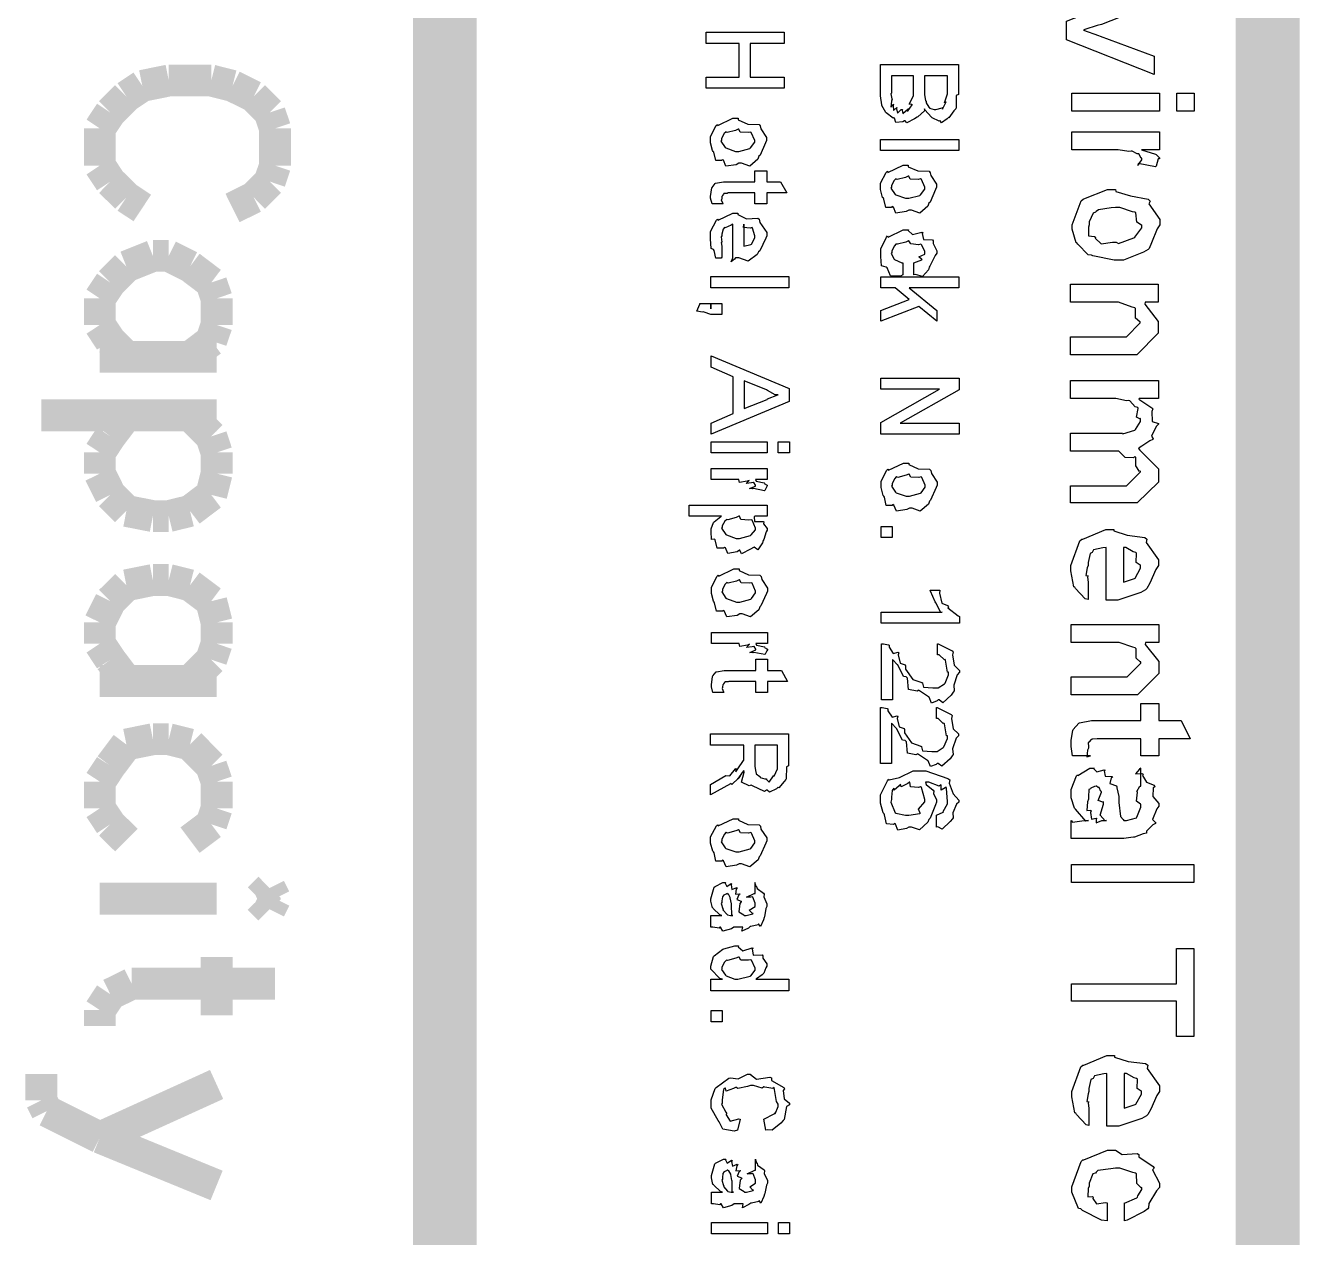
# Model space of a CAD drawing. Extents: x 0.1 to 11.6, y 0.3 to 16.2.
# Drawn here: x 1.4883 to 1.8883, y 1.5903 to 1.9706 of the extents above; entities that cross this region are included whole.
import ezdxf

# ---------------------------------------------------------------- set-up
doc = ezdxf.new("R2010")
doc.units = 0
doc.layers.get('0').update_dxf_attribs({"linetype": 'CONTINUOUS'})

msp = doc.modelspace()

# ---------------------------------------------------------------- linework, layer by layer
at = {"color": 0}
for points, const_width in [([(1.62001, 0.531685), (1.62001, 4.18001)], 0.02), ([(1.87831, 0.513346), (1.87831, 4.18001)], 0.02), ([(1.52501, 1.95167), (1.52001, 1.94835)], 0.01), ([(1.53331, 1.95335), (1.52501, 1.95167)], 0.01), ([(1.54665, 1.95335), (1.53331, 1.95335)], 0.01), ([(1.55333, 1.95167), (1.54665, 1.95335)], 0.01), ([(1.56, 1.94835), (1.55333, 1.95167)], 0.01), ([(1.52001, 1.94835), (1.51497, 1.94331)], 0.01), ([(1.565, 1.94331), (1.56, 1.94835)], 0.01), ([(1.51497, 1.94331), (1.51167, 1.93832)], 0.01), ([(1.56668, 1.93832), (1.565, 1.94331)], 0.01), ([(1.51167, 1.93832), (1.51167, 1.92665)], 0.01), ([(1.56668, 1.92665), (1.56668, 1.93832)], 0.01), ([(1.51167, 1.92665), (1.51497, 1.92165)], 0.01), ([(1.565, 1.92165), (1.56668, 1.92665)], 0.01), ([(1.51497, 1.92165), (1.52001, 1.91667)], 0.01), ([(1.56, 1.91667), (1.565, 1.92165)], 0.01), ([(1.52001, 1.91667), (1.52501, 1.91336)], 0.01), ([(1.55333, 1.91336), (1.56, 1.91667)], 0.01), ([(1.52001, 1.89501), (1.51497, 1.88997)], 0.01), ([(1.52832, 1.89833), (1.52001, 1.89501)], 0.01), ([(1.53331, 1.89833), (1.52832, 1.89833)], 0.01), ([(1.53999, 1.89501), (1.53331, 1.89833)], 0.01), ([(1.54665, 1.88997), (1.53999, 1.89501)], 0.01), ([(1.51497, 1.88997), (1.51167, 1.88499)], 0.01), ([(1.54833, 1.88499), (1.54665, 1.88997)], 0.01), ([(1.51167, 1.88499), (1.51167, 1.87668)], 0.01), ([(1.54833, 1.87668), (1.54833, 1.88499)], 0.01), ([(1.51167, 1.87668), (1.51497, 1.87169)], 0.01), ([(1.54665, 1.87169), (1.54833, 1.87668)], 0.01), ([(1.51497, 1.87169), (1.52001, 1.86664)], 0.01), ([(1.53999, 1.86664), (1.54665, 1.87169)], 0.01), ([(1.54833, 1.86664), (1.51167, 1.86664)], 0.01), ([(1.54833, 1.84831), (1.49333, 1.84831)], 0.01), ([(1.51497, 1.84169), (1.52001, 1.84831)], 0.01), ([(1.53999, 1.84831), (1.54665, 1.84169)], 0.01), ([(1.51167, 1.83664), (1.51497, 1.84169)], 0.01), ([(1.54665, 1.84169), (1.54833, 1.83664)], 0.01), ([(1.51167, 1.83003), (1.51167, 1.83664)], 0.01), ([(1.54833, 1.83664), (1.54833, 1.83003)], 0.01), ([(1.51497, 1.82335), (1.51167, 1.83003)], 0.01), ([(1.54833, 1.83003), (1.54665, 1.82335)], 0.01), ([(1.52001, 1.81831), (1.51497, 1.82335)], 0.01), ([(1.54665, 1.82335), (1.53999, 1.81831)], 0.01), ([(1.52832, 1.81668), (1.52001, 1.81831)], 0.01), ([(1.53331, 1.81668), (1.52832, 1.81668)], 0.01), ([(1.53999, 1.81831), (1.53331, 1.81668)], 0.01), ([(1.52001, 1.79497), (1.51497, 1.78999)], 0.01), ([(1.52832, 1.79665), (1.52001, 1.79497)], 0.01), ([(1.53331, 1.79665), (1.52832, 1.79665)], 0.01), ([(1.53999, 1.79497), (1.53331, 1.79665)], 0.01), ([(1.54665, 1.78999), (1.53999, 1.79497)], 0.01), ([(1.51497, 1.78999), (1.51167, 1.78331)], 0.01), ([(1.54833, 1.78331), (1.54665, 1.78999)], 0.01), ([(1.51167, 1.78331), (1.51167, 1.77664)], 0.01), ([(1.54833, 1.77664), (1.54833, 1.78331)], 0.01), ([(1.51167, 1.77664), (1.51497, 1.77165)], 0.01), ([(1.54665, 1.77165), (1.54833, 1.77664)], 0.01), ([(1.51497, 1.77165), (1.52001, 1.76497)], 0.01), ([(1.53999, 1.76497), (1.54665, 1.77165)], 0.01), ([(1.54833, 1.76497), (1.51167, 1.76497)], 0.01), ([(1.52001, 1.74501), (1.51497, 1.73833)], 0.01), ([(1.52832, 1.74669), (1.52001, 1.74501)], 0.01), ([(1.53331, 1.74669), (1.52832, 1.74669)], 0.01), ([(1.53999, 1.74501), (1.53331, 1.74669)], 0.01), ([(1.54665, 1.73833), (1.53999, 1.74501)], 0.01), ([(1.51497, 1.73833), (1.51167, 1.73335)], 0.01), ([(1.54833, 1.73335), (1.54665, 1.73833)], 0.01), ([(1.51167, 1.73335), (1.51167, 1.72499)], 0.01), ([(1.54833, 1.72499), (1.54833, 1.73335)], 0.01), ([(1.51167, 1.72499), (1.51497, 1.72)], 0.01), ([(1.54665, 1.72), (1.54833, 1.72499)], 0.01), ([(1.51497, 1.72), (1.52001, 1.715)], 0.01), ([(1.53999, 1.715), (1.54665, 1.72)], 0.01), ([(1.565, 1.69997), (1.56168, 1.69667)], 0.01), ([(1.56668, 1.69667), (1.565, 1.69997)], 0.01), ([(1.54833, 1.69667), (1.51167, 1.69667)], 0.01), ([(1.56168, 1.69667), (1.565, 1.69331)], 0.01), ([(1.565, 1.69331), (1.56668, 1.69667)], 0.01), ([(1.54833, 1.67833), (1.54833, 1.66)], 0.01), ([(1.52165, 1.66997), (1.51497, 1.66667)], 0.01), ([(1.56668, 1.66997), (1.52165, 1.66997)], 0.01), ([(1.51497, 1.66667), (1.51167, 1.66168)], 0.01), ([(1.51167, 1.66168), (1.51167, 1.65668)], 0.01), ([(1.49333, 1.63336), (1.49333, 1.64165)], 0.01), ([(1.54833, 1.63835), (1.51167, 1.62169)], 0.01), ([(1.49501, 1.62999), (1.49333, 1.63336)], 0.01), ([(1.51167, 1.62169), (1.49501, 1.62999)], 0.01), ([(1.54833, 1.60667), (1.51167, 1.62169)], 0.01)]:
    msp.add_lwpolyline(points, dxfattribs=dict(at, const_width=const_width))
for points in [[(1.81511, 1.972), (1.84267, 1.98286), (1.84267, 1.97743), (1.82617, 1.97092), (1.82476, 1.97065), (1.82096, 1.96935), (1.82053, 1.96918), (1.82053, 1.96918), (1.82519, 1.96744), (1.82574, 1.96724), (1.84267, 1.96094), (1.84267, 1.95529), (1.81511, 1.96615), (1.81511, 1.972)], [(1.70199, 1.96847), (1.72651, 1.96847), (1.72651, 1.965), (1.71588, 1.965), (1.71588, 1.95437), (1.72651, 1.95437), (1.72651, 1.9509), (1.70199, 1.9509), (1.70199, 1.95437), (1.7124, 1.95437), (1.7124, 1.965), (1.70199, 1.965), (1.70199, 1.96847)], [(1.75672, 1.95833), (1.78125, 1.95833), (1.78125, 1.949), (1.78054, 1.94862), (1.78049, 1.94476), (1.78039, 1.94444), (1.77983, 1.94379), (1.77826, 1.94168), (1.77821, 1.94185), (1.77821, 1.94185), (1.77767, 1.94135), (1.77587, 1.9401), (1.7755, 1.94075), (1.77539, 1.94075), (1.77518, 1.9406), (1.773, 1.94168), (1.77279, 1.94185), (1.77279, 1.94185), (1.77072, 1.94417), (1.77061, 1.94444), (1.77056, 1.94379), (1.7685, 1.942), (1.76824, 1.94185), (1.76747, 1.94135), (1.76503, 1.94011), (1.76449, 1.94075), (1.76432, 1.94075), (1.76372, 1.94043), (1.76161, 1.94015), (1.76113, 1.94151), (1.76085, 1.94162), (1.76069, 1.94151), (1.75857, 1.94319), (1.75846, 1.94336), (1.75846, 1.94336), (1.75722, 1.94553), (1.75717, 1.94575), (1.75717, 1.94575), (1.75672, 1.94851), (1.75672, 1.94943), (1.75672, 1.95833)], [(1.76019, 1.95486), (1.76019, 1.94943), (1.75999, 1.94922), (1.76036, 1.94758), (1.76042, 1.94749), (1.76025, 1.94689), (1.76004, 1.94504), (1.76085, 1.94596), (1.76085, 1.94596), (1.76074, 1.94547), (1.76079, 1.9439), (1.76188, 1.94493), (1.76193, 1.94488), (1.76183, 1.9445), (1.7621, 1.94308), (1.76324, 1.94422), (1.76367, 1.94422), (1.76357, 1.94401), (1.76378, 1.94303), (1.76546, 1.94444), (1.76563, 1.94444), (1.76546, 1.94428), (1.76519, 1.94368), (1.76665, 1.94575), (1.76671, 1.94596), (1.7666, 1.94585), (1.76579, 1.9459), (1.76714, 1.94857), (1.76714, 1.94943), (1.76714, 1.95486), (1.76019, 1.95486)], [(1.77061, 1.95486), (1.77061, 1.94965), (1.77061, 1.94894), (1.77094, 1.947), (1.77106, 1.94683), (1.77106, 1.94635), (1.77197, 1.94499), (1.77214, 1.94488), (1.77214, 1.94471), (1.7736, 1.94422), (1.77408, 1.94422), (1.77408, 1.94422), (1.7761, 1.94476), (1.77626, 1.94488), (1.77621, 1.94476), (1.77621, 1.94433), (1.77729, 1.94646), (1.77735, 1.94661), (1.77729, 1.94656), (1.77681, 1.9464), (1.77778, 1.94917), (1.77778, 1.95008), (1.77778, 1.95486), (1.77061, 1.95486)], [(1.81685, 1.94937), (1.8444, 1.94937), (1.8444, 1.94374), (1.81685, 1.94374), (1.81685, 1.94937)], [(1.84983, 1.94937), (1.85525, 1.94937), (1.85525, 1.94374), (1.84983, 1.94374), (1.84983, 1.94937)], [(1.71208, 1.94151), (1.71208, 1.94103), (1.71506, 1.93967), (1.71864, 1.93956), (1.71903, 1.93913), (1.71918, 1.93821), (1.72097, 1.93549), (1.72097, 1.93457), (1.72065, 1.93381), (1.71897, 1.9299), (1.71858, 1.92958), (1.71826, 1.92865), (1.71571, 1.92643), (1.71311, 1.9274), (1.71229, 1.9274), (1.71149, 1.92692), (1.70822, 1.92643), (1.70742, 1.92833), (1.70708, 1.92849), (1.70687, 1.92822), (1.70503, 1.92822), (1.70443, 1.93083), (1.70426, 1.9311), (1.70404, 1.93138), (1.7034, 1.93381), (1.7034, 1.93457), (1.7034, 1.93582), (1.70518, 1.93924), (1.70557, 1.93956), (1.70574, 1.93924), (1.71044, 1.94151), (1.71208, 1.94151)], [(1.71208, 1.93804), (1.71126, 1.93767), (1.70865, 1.93701), (1.70822, 1.93722), (1.70817, 1.93717), (1.70768, 1.93668), (1.70687, 1.93511), (1.70687, 1.93457), (1.70665, 1.93429), (1.70796, 1.93235), (1.70817, 1.93218), (1.70817, 1.93218), (1.71126, 1.9311), (1.71229, 1.9311), (1.71229, 1.9311), (1.71576, 1.93201), (1.71599, 1.93218), (1.71599, 1.93218), (1.71729, 1.93397), (1.71729, 1.93457), (1.71729, 1.93457), (1.71619, 1.93701), (1.71599, 1.93717), (1.71522, 1.93701), (1.71272, 1.93713), (1.71224, 1.93804), (1.71208, 1.93804)], [(1.81685, 1.93728), (1.8444, 1.93728), (1.8444, 1.93164), (1.83876, 1.93164), (1.83871, 1.93158), (1.8431, 1.93024), (1.84332, 1.93012), (1.84332, 1.93012), (1.8444, 1.92914), (1.8444, 1.92882), (1.84397, 1.92876), (1.84332, 1.92643), (1.8431, 1.92622), (1.83768, 1.92731), (1.83763, 1.92719), (1.83757, 1.92665), (1.83876, 1.92844), (1.83876, 1.92904), (1.83849, 1.9291), (1.838, 1.93024), (1.83789, 1.93035), (1.83729, 1.93033), (1.83572, 1.93121), (1.8355, 1.93121), (1.83475, 1.9311), (1.83137, 1.93164), (1.83029, 1.93164), (1.81685, 1.93164), (1.81685, 1.93728)], [(1.75678, 1.93485), (1.78131, 1.93485), (1.78131, 1.93138), (1.75678, 1.93138), (1.75678, 1.93485)], [(1.70736, 1.91461), (1.70389, 1.91461), (1.70389, 1.91461), (1.70344, 1.91639), (1.70344, 1.91699), (1.70344, 1.91699), (1.70378, 1.91965), (1.70389, 1.91981), (1.70389, 1.91981), (1.70486, 1.92106), (1.70497, 1.92111), (1.70497, 1.92111), (1.70742, 1.92156), (1.70822, 1.92156), (1.71733, 1.92156), (1.71733, 1.92501), (1.72103, 1.92501), (1.72103, 1.92156), (1.72537, 1.92156), (1.72732, 1.91808), (1.72103, 1.91807), (1.72103, 1.91461), (1.71733, 1.91461), (1.71733, 1.91807), (1.70888, 1.91808), (1.70865, 1.91792), (1.70762, 1.91792), (1.70757, 1.91786), (1.70747, 1.91769), (1.70714, 1.91732), (1.70714, 1.91721), (1.70697, 1.91699), (1.70692, 1.91635), (1.70692, 1.91612), (1.70676, 1.9159), (1.70725, 1.91476), (1.70736, 1.91461)], [(1.76546, 1.92682), (1.76546, 1.92632), (1.76844, 1.92497), (1.77203, 1.92486), (1.7724, 1.92443), (1.77257, 1.9235), (1.77436, 1.92079), (1.77436, 1.91988), (1.77403, 1.91911), (1.77235, 1.91521), (1.77197, 1.91488), (1.77165, 1.91396), (1.7691, 1.91174), (1.76649, 1.91271), (1.76568, 1.91271), (1.76486, 1.91222), (1.76161, 1.91174), (1.76079, 1.91363), (1.76047, 1.91379), (1.76025, 1.91353), (1.7584, 1.91353), (1.75782, 1.91612), (1.75765, 1.9164), (1.75743, 1.91667), (1.75678, 1.91911), (1.75678, 1.91986), (1.75678, 1.92111), (1.75857, 1.92454), (1.75896, 1.92486), (1.75911, 1.92454), (1.76383, 1.92682), (1.76546, 1.92682)], [(1.76546, 1.92333), (1.76465, 1.92296), (1.76204, 1.92231), (1.76161, 1.92253), (1.76156, 1.92247), (1.76107, 1.92199), (1.76025, 1.92042), (1.76025, 1.91988), (1.76004, 1.9196), (1.76133, 1.91764), (1.76156, 1.91749), (1.76156, 1.91749), (1.76465, 1.9164), (1.76568, 1.9164), (1.76568, 1.9164), (1.76915, 1.91732), (1.76937, 1.91749), (1.76937, 1.91749), (1.77067, 1.91928), (1.77067, 1.91988), (1.77067, 1.91988), (1.76958, 1.92231), (1.76937, 1.92247), (1.76861, 1.92231), (1.76611, 1.92242), (1.76563, 1.92333), (1.76546, 1.92333)], [(1.83057, 1.91917), (1.83062, 1.91857), (1.83524, 1.91721), (1.84082, 1.91612), (1.84142, 1.91547), (1.84104, 1.91461), (1.84446, 1.90972), (1.84446, 1.9081), (1.84358, 1.90685), (1.84179, 1.9024), (1.84115, 1.90067), (1.84076, 1.90028), (1.83936, 1.89947), (1.83306, 1.89703), (1.831, 1.89703), (1.83014, 1.89703), (1.82346, 1.89833), (1.82297, 1.89854), (1.822, 1.89865), (1.81868, 1.90201), (1.81842, 1.90246), (1.81814, 1.90246), (1.81689, 1.90668), (1.81689, 1.9081), (1.81689, 1.9081), (1.81976, 1.91564), (1.82036, 1.91612), (1.82064, 1.91618), (1.82807, 1.91917), (1.83057, 1.91917)], [(1.83057, 1.91351), (1.82921, 1.91336), (1.82519, 1.91282), (1.82449, 1.91222), (1.82428, 1.912), (1.82351, 1.91174), (1.82232, 1.90901), (1.82232, 1.9081), (1.82206, 1.90733), (1.8221, 1.90457), (1.82394, 1.90446), (1.82428, 1.90419), (1.82417, 1.90386), (1.82601, 1.90213), (1.82958, 1.90267), (1.83078, 1.90267), (1.83143, 1.90218), (1.83632, 1.90397), (1.83664, 1.90419), (1.83664, 1.90419), (1.83882, 1.90713), (1.83882, 1.9081), (1.83865, 1.90799), (1.83724, 1.9089), (1.83697, 1.91179), (1.83664, 1.912), (1.83583, 1.91217), (1.83188, 1.91351), (1.83057, 1.91351)], [(1.70692, 1.90138), (1.70692, 1.89789), (1.70671, 1.89762), (1.70503, 1.89757), (1.70449, 1.90001), (1.70432, 1.90028), (1.70432, 1.90028), (1.70356, 1.90067), (1.70344, 1.90365), (1.70344, 1.90462), (1.70344, 1.90593), (1.70524, 1.9095), (1.70563, 1.90983), (1.70578, 1.90956), (1.71035, 1.91178), (1.71192, 1.91178), (1.71192, 1.91135), (1.71468, 1.91), (1.71821, 1.91015), (1.71864, 1.90983), (1.71892, 1.90881), (1.72103, 1.90571), (1.72103, 1.90462), (1.72071, 1.90386), (1.71886, 1.89996), (1.71843, 1.89962), (1.71804, 1.89876), (1.71517, 1.89671), (1.71224, 1.89768), (1.71126, 1.89768), (1.71094, 1.89735), (1.7099, 1.89643), (1.71039, 1.89768), (1.71039, 1.89768), (1.71039, 1.90831), (1.70985, 1.90793), (1.70796, 1.90713), (1.70779, 1.90722), (1.70779, 1.90722), (1.70736, 1.90674), (1.70692, 1.90517), (1.70692, 1.90462), (1.70671, 1.90429), (1.70692, 1.90267), (1.70692, 1.90267), (1.70676, 1.90256), (1.70692, 1.90138), (1.70692, 1.90138)], [(1.71386, 1.90831), (1.71386, 1.90136), (1.71386, 1.90136), (1.7161, 1.90192), (1.71625, 1.90201), (1.71625, 1.90201), (1.71733, 1.90397), (1.71733, 1.90462), (1.71733, 1.90462), (1.71658, 1.90707), (1.71647, 1.90722), (1.71582, 1.90707), (1.71371, 1.90722), (1.71386, 1.90831), (1.71386, 1.90831)], [(1.76378, 1.89611), (1.76378, 1.89242), (1.76307, 1.89199), (1.75993, 1.89208), (1.7589, 1.89453), (1.75857, 1.89481), (1.75851, 1.89475), (1.75706, 1.89518), (1.75683, 1.89817), (1.75683, 1.89914), (1.75683, 1.9005), (1.75863, 1.90425), (1.759, 1.90457), (1.75917, 1.90425), (1.76389, 1.90653), (1.76551, 1.90653), (1.7654, 1.90631), (1.76682, 1.90506), (1.76975, 1.90582), (1.77007, 1.90565), (1.76981, 1.90539), (1.77029, 1.90343), (1.77311, 1.90338), (1.77333, 1.90306), (1.77328, 1.90218), (1.77442, 1.8999), (1.77442, 1.89914), (1.77393, 1.89844), (1.77225, 1.89507), (1.77203, 1.89481), (1.77181, 1.89399), (1.76997, 1.89182), (1.76779, 1.89253), (1.76725, 1.89242), (1.76725, 1.89611), (1.76725, 1.89611), (1.76969, 1.89708), (1.76986, 1.89719), (1.76958, 1.89725), (1.76882, 1.898), (1.77072, 1.89887), (1.77072, 1.89914), (1.77072, 1.89985), (1.76964, 1.90181), (1.76942, 1.90196), (1.76867, 1.90181), (1.76628, 1.90207), (1.76568, 1.90306), (1.76551, 1.90306), (1.76471, 1.90267), (1.7621, 1.90196), (1.76167, 1.90201), (1.76161, 1.90196), (1.76113, 1.90147), (1.76031, 1.8999), (1.76031, 1.89936), (1.7601, 1.89908), (1.76101, 1.89735), (1.76118, 1.89719), (1.76118, 1.89719), (1.76346, 1.89615), (1.76378, 1.89611)], [(1.7035, 1.89182), (1.72803, 1.89182), (1.72803, 1.88835), (1.7035, 1.88835), (1.7035, 1.89182)], [(1.75683, 1.89176), (1.78136, 1.89176), (1.78136, 1.88829), (1.76574, 1.88829), (1.77442, 1.88114), (1.77442, 1.87788), (1.76878, 1.88243), (1.75683, 1.87788), (1.75683, 1.88114), (1.76574, 1.8846), (1.76139, 1.88829), (1.75683, 1.88829), (1.75683, 1.89176)], [(1.8164, 1.88943), (1.84397, 1.88943), (1.84397, 1.88379), (1.83985, 1.88379), (1.83974, 1.88314), (1.84397, 1.87776), (1.84397, 1.87597), (1.84397, 1.87403), (1.83724, 1.86729), (1.8329, 1.86729), (1.8164, 1.86729), (1.8164, 1.87294), (1.8316, 1.87294), (1.83399, 1.87294), (1.83832, 1.87728), (1.83832, 1.87771), (1.83817, 1.87765), (1.83686, 1.87879), (1.83686, 1.88178), (1.83658, 1.88206), (1.83578, 1.88226), (1.83149, 1.88379), (1.83008, 1.88379), (1.8164, 1.88379), (1.8164, 1.88943)], [(1.7035, 1.8834), (1.70697, 1.88342), (1.70697, 1.87993), (1.7035, 1.87993), (1.7035, 1.87993), (1.70144, 1.88069), (1.70133, 1.88081), (1.7009, 1.88064), (1.69911, 1.88097), (1.70008, 1.88314), (1.70003, 1.8834), (1.7035, 1.8834), (1.7035, 1.88308), (1.7035, 1.88238), (1.7035, 1.88211), (1.7035, 1.882), (1.7035, 1.88167), (1.7035, 1.88167), (1.7035, 1.8834)], [(1.70356, 1.86692), (1.72808, 1.85671), (1.72808, 1.8526), (1.70356, 1.84239), (1.70356, 1.84586), (1.7105, 1.8489), (1.7105, 1.8604), (1.70356, 1.86344), (1.70356, 1.86692)], [(1.75689, 1.85997), (1.78142, 1.85997), (1.78142, 1.85628), (1.76297, 1.84586), (1.78142, 1.84586), (1.78142, 1.84239), (1.75689, 1.84239), (1.75689, 1.84608), (1.77533, 1.8565), (1.75689, 1.8565), (1.75689, 1.85997)], [(1.71397, 1.8591), (1.71397, 1.85042), (1.72114, 1.85324), (1.72131, 1.85346), (1.7245, 1.85476), (1.72461, 1.85476), (1.72374, 1.85471), (1.72125, 1.85613), (1.72092, 1.85628), (1.71397, 1.8591)], [(1.81646, 1.85921), (1.84403, 1.85921), (1.84403, 1.85357), (1.83794, 1.85357), (1.83783, 1.85335), (1.84196, 1.85064), (1.84229, 1.85032), (1.8419, 1.8495), (1.84207, 1.8464), (1.84403, 1.84575), (1.84403, 1.84554), (1.84326, 1.84478), (1.84185, 1.84179), (1.84233, 1.84088), (1.84229, 1.84076), (1.84136, 1.84033), (1.83876, 1.83865), (1.838, 1.83806), (1.83772, 1.83794), (1.83817, 1.83735), (1.84403, 1.83149), (1.84403, 1.82949), (1.84403, 1.82731), (1.83729, 1.82081), (1.8349, 1.82081), (1.81646, 1.82081), (1.81646, 1.82622), (1.83231, 1.82622), (1.83404, 1.82622), (1.83838, 1.83057), (1.83838, 1.83078), (1.83811, 1.83072), (1.83692, 1.83242), (1.83692, 1.83507), (1.83664, 1.83535), (1.83615, 1.83496), (1.83356, 1.83512), (1.8316, 1.83708), (1.831, 1.83708), (1.81646, 1.83708), (1.81646, 1.84272), (1.83274, 1.84272), (1.83285, 1.8425), (1.83664, 1.84364), (1.83686, 1.84381), (1.83686, 1.84381), (1.83838, 1.8464), (1.83838, 1.84728), (1.83822, 1.84722), (1.83712, 1.84776), (1.83763, 1.85047), (1.83751, 1.85075), (1.83675, 1.85101), (1.83501, 1.85281), (1.83469, 1.85292), (1.83404, 1.85286), (1.83062, 1.85357), (1.82949, 1.85357), (1.81646, 1.85357), (1.81646, 1.85921)], [(1.70361, 1.84), (1.72119, 1.84), (1.72119, 1.83653), (1.70361, 1.83653), (1.70361, 1.84)], [(1.72467, 1.84), (1.72814, 1.84), (1.72814, 1.83653), (1.72467, 1.83653), (1.72467, 1.84)], [(1.76563, 1.83333), (1.76563, 1.83285), (1.76861, 1.83149), (1.77219, 1.83137), (1.77257, 1.83094), (1.77274, 1.83003), (1.77453, 1.82731), (1.77453, 1.82639), (1.77419, 1.82563), (1.77251, 1.82172), (1.77214, 1.8214), (1.77181, 1.82047), (1.76926, 1.81825), (1.76665, 1.81922), (1.76585, 1.81922), (1.76503, 1.81874), (1.76178, 1.81825), (1.76096, 1.82015), (1.76064, 1.82032), (1.76042, 1.82004), (1.75857, 1.82004), (1.75797, 1.82264), (1.75781, 1.82292), (1.7576, 1.82319), (1.75694, 1.82563), (1.75694, 1.82639), (1.75694, 1.82764), (1.75874, 1.83106), (1.75911, 1.83137), (1.75928, 1.83106), (1.764, 1.83333), (1.76563, 1.83333)], [(1.70361, 1.8316), (1.72119, 1.8316), (1.72119, 1.82813), (1.7175, 1.82813), (1.71772, 1.82764), (1.72021, 1.82715), (1.72032, 1.82704), (1.72026, 1.82688), (1.72119, 1.82639), (1.72119, 1.82617), (1.72097, 1.82579), (1.72043, 1.82476), (1.72032, 1.82465), (1.71685, 1.82531), (1.71658, 1.82525), (1.71565, 1.82531), (1.7175, 1.82611), (1.7175, 1.82639), (1.7175, 1.82639), (1.71696, 1.82721), (1.71685, 1.82726), (1.71631, 1.8271), (1.71463, 1.82693), (1.71556, 1.8279), (1.71556, 1.8279), (1.71485, 1.82764), (1.71246, 1.82726), (1.71229, 1.82813), (1.71229, 1.82813), (1.70361, 1.82813), (1.70361, 1.8316)], [(1.76563, 1.82986), (1.76481, 1.82949), (1.76221, 1.82883), (1.76178, 1.82904), (1.76172, 1.829), (1.76124, 1.8285), (1.76042, 1.82693), (1.76042, 1.82639), (1.76019, 1.82611), (1.7615, 1.82417), (1.76172, 1.824), (1.76172, 1.824), (1.76481, 1.82292), (1.76585, 1.82292), (1.76585, 1.82292), (1.76932, 1.82385), (1.76953, 1.824), (1.76953, 1.824), (1.77083, 1.82579), (1.77083, 1.82639), (1.77083, 1.82639), (1.76975, 1.82883), (1.76953, 1.829), (1.76878, 1.82883), (1.76628, 1.82894), (1.76579, 1.82986), (1.76563, 1.82986)], [(1.69667, 1.8201), (1.72119, 1.8201), (1.72119, 1.81662), (1.71729, 1.81662), (1.71707, 1.81646), (1.71724, 1.81494), (1.71994, 1.81504), (1.72011, 1.81489), (1.72006, 1.81429), (1.72119, 1.81282), (1.72119, 1.81228), (1.72086, 1.81179), (1.72011, 1.80931), (1.71989, 1.80903), (1.71967, 1.80826), (1.71826, 1.8061), (1.71707, 1.80696), (1.71685, 1.80686), (1.71599, 1.80626), (1.71311, 1.80485), (1.71262, 1.80599), (1.71251, 1.80599), (1.71175, 1.8055), (1.70888, 1.80496), (1.70806, 1.80675), (1.70774, 1.80686), (1.70747, 1.80658), (1.70546, 1.80658), (1.70486, 1.80919), (1.70469, 1.80946), (1.70464, 1.8094), (1.70372, 1.80935), (1.70361, 1.8119), (1.70361, 1.81272), (1.70361, 1.81272), (1.70432, 1.81472), (1.70449, 1.81489), (1.70449, 1.81489), (1.7066, 1.81651), (1.70687, 1.81662), (1.69667, 1.81662), (1.69667, 1.8201)], [(1.71229, 1.81662), (1.71149, 1.81624), (1.70888, 1.81554), (1.70844, 1.81558), (1.70839, 1.81554), (1.7079, 1.8151), (1.70708, 1.81364), (1.70708, 1.81315), (1.70687, 1.81287), (1.70817, 1.81093), (1.70839, 1.81076), (1.70839, 1.81076), (1.71149, 1.80968), (1.71251, 1.80968), (1.71251, 1.80968), (1.71599, 1.8106), (1.71619, 1.81076), (1.71619, 1.81076), (1.7175, 1.81239), (1.7175, 1.81293), (1.7175, 1.81293), (1.71642, 1.81538), (1.71619, 1.81554), (1.71544, 1.81538), (1.71294, 1.81564), (1.71246, 1.81662), (1.71229, 1.81662)], [(1.757, 1.81342), (1.76047, 1.81342), (1.76047, 1.80996), (1.757, 1.80996), (1.757, 1.81342)], [(1.82194, 1.79596), (1.82194, 1.79053), (1.82101, 1.79069), (1.81803, 1.794), (1.81782, 1.79443), (1.81749, 1.79454), (1.81651, 1.79953), (1.81651, 1.80115), (1.81651, 1.80115), (1.81939, 1.80892), (1.81999, 1.8094), (1.82031, 1.80946), (1.82753, 1.81244), (1.82997, 1.81244), (1.82997, 1.81201), (1.83419, 1.81065), (1.83974, 1.80994), (1.84039, 1.8094), (1.84017, 1.80843), (1.84407, 1.803), (1.84407, 1.80115), (1.84321, 1.79992), (1.84131, 1.79563), (1.84039, 1.79394), (1.83996, 1.79357), (1.83849, 1.79275), (1.83128, 1.79031), (1.82889, 1.79031), (1.82856, 1.79031), (1.82781, 1.79031), (1.82758, 1.79031), (1.82758, 1.80681), (1.82661, 1.80669), (1.82368, 1.8061), (1.82335, 1.80544), (1.82324, 1.80528), (1.82254, 1.80496), (1.82194, 1.80214), (1.82194, 1.80117), (1.82167, 1.80046), (1.82124, 1.79801), (1.82194, 1.79796), (1.82194, 1.7979), (1.82172, 1.79753), (1.82194, 1.79596), (1.82194, 1.79596)], [(1.83301, 1.80681), (1.83301, 1.79596), (1.83301, 1.79596), (1.83649, 1.7971), (1.83669, 1.79725), (1.83669, 1.79725), (1.83843, 1.80035), (1.83843, 1.80138), (1.83832, 1.80132), (1.83703, 1.80208), (1.83712, 1.80501), (1.83692, 1.80528), (1.8361, 1.80544), (1.83376, 1.80681), (1.83301, 1.80681)], [(1.71235, 1.80012), (1.71235, 1.79964), (1.71533, 1.79829), (1.71892, 1.79818), (1.71929, 1.79775), (1.71946, 1.79682), (1.72125, 1.79411), (1.72125, 1.79318), (1.72092, 1.79243), (1.71924, 1.78851), (1.71886, 1.78819), (1.71853, 1.78728), (1.71599, 1.78506), (1.71337, 1.78603), (1.71257, 1.78603), (1.71175, 1.78554), (1.7085, 1.78506), (1.70768, 1.78694), (1.70736, 1.78711), (1.70714, 1.78683), (1.70529, 1.78683), (1.70469, 1.78944), (1.70454, 1.78971), (1.70432, 1.78999), (1.70367, 1.79243), (1.70367, 1.79318), (1.70367, 1.79443), (1.70546, 1.79785), (1.70583, 1.79818), (1.706, 1.79785), (1.71072, 1.80012), (1.71235, 1.80012)], [(1.71235, 1.79665), (1.71153, 1.79628), (1.70893, 1.79563), (1.7085, 1.79585), (1.70844, 1.79579), (1.70796, 1.79531), (1.70714, 1.79372), (1.70714, 1.79318), (1.70692, 1.79292), (1.70822, 1.79096), (1.70844, 1.79081), (1.70844, 1.79081), (1.71153, 1.78971), (1.71257, 1.78971), (1.71257, 1.78971), (1.71604, 1.79064), (1.71625, 1.79081), (1.71625, 1.79081), (1.71756, 1.79258), (1.71756, 1.79318), (1.71756, 1.79318), (1.71647, 1.79563), (1.71625, 1.79579), (1.7155, 1.79563), (1.713, 1.79574), (1.71251, 1.79665), (1.71235, 1.79665)], [(1.757, 1.78304), (1.757, 1.78651), (1.7761, 1.78651), (1.77572, 1.78646), (1.77408, 1.78944), (1.77393, 1.78976), (1.77393, 1.78976), (1.77246, 1.79318), (1.7724, 1.79346), (1.77544, 1.79346), (1.77528, 1.79254), (1.77604, 1.78939), (1.77778, 1.78863), (1.77806, 1.78825), (1.77789, 1.78793), (1.78119, 1.78537), (1.78153, 1.78521), (1.78153, 1.78304), (1.757, 1.78304)], [(1.70372, 1.78017), (1.72131, 1.78017), (1.72131, 1.77669), (1.71761, 1.77669), (1.71783, 1.77621), (1.72032, 1.77571), (1.72043, 1.77561), (1.72037, 1.77544), (1.72131, 1.77496), (1.72131, 1.77474), (1.72108, 1.77436), (1.72054, 1.77333), (1.72043, 1.77322), (1.71696, 1.77388), (1.71669, 1.77382), (1.71576, 1.77388), (1.71761, 1.77468), (1.71761, 1.77496), (1.71761, 1.77496), (1.71707, 1.77576), (1.71696, 1.77582), (1.71642, 1.77567), (1.71474, 1.7755), (1.71565, 1.77647), (1.71565, 1.77647), (1.71496, 1.77621), (1.71257, 1.77582), (1.7124, 1.77669), (1.7124, 1.77669), (1.70372, 1.77669), (1.70372, 1.78017)], [(1.81657, 1.78271), (1.84412, 1.78271), (1.84412, 1.77707), (1.84, 1.77707), (1.8399, 1.77642), (1.84412, 1.77106), (1.84412, 1.76926), (1.84412, 1.76731), (1.8374, 1.76058), (1.83306, 1.76058), (1.81657, 1.76058), (1.81657, 1.76622), (1.83176, 1.76622), (1.83415, 1.76622), (1.83849, 1.77056), (1.83849, 1.771), (1.83832, 1.77094), (1.83703, 1.77208), (1.83703, 1.77507), (1.83675, 1.77533), (1.83594, 1.77556), (1.83165, 1.77707), (1.83024, 1.77707), (1.81657, 1.77707), (1.81657, 1.78271)], [(1.76053, 1.75906), (1.75706, 1.75906), (1.75706, 1.77664), (1.75765, 1.77664), (1.75922, 1.77632), (1.75944, 1.77621), (1.75944, 1.77556), (1.76074, 1.77354), (1.76232, 1.77397), (1.76247, 1.77382), (1.76232, 1.77311), (1.76297, 1.77056), (1.76454, 1.77001), (1.76465, 1.76969), (1.7646, 1.76867), (1.76687, 1.76546), (1.76975, 1.76449), (1.77007, 1.76426), (1.76996, 1.76426), (1.77029, 1.76297), (1.77322, 1.76275), (1.77419, 1.76275), (1.7749, 1.76275), (1.77681, 1.76406), (1.77701, 1.76426), (1.77701, 1.76426), (1.7781, 1.76687), (1.7781, 1.76774), (1.77783, 1.76774), (1.77718, 1.77143), (1.77701, 1.77165), (1.77681, 1.77154), (1.77517, 1.77317), (1.77463, 1.77317), (1.77463, 1.77664), (1.77485, 1.77658), (1.77929, 1.77442), (1.77962, 1.77403), (1.77935, 1.77317), (1.77994, 1.76992), (1.78157, 1.76828), (1.78157, 1.76774), (1.78088, 1.76693), (1.77974, 1.76361), (1.77989, 1.76183), (1.77962, 1.76144), (1.77892, 1.76053), (1.77632, 1.75814), (1.77518, 1.75906), (1.77485, 1.75906), (1.77453, 1.75868), (1.77279, 1.75803), (1.77203, 1.75982), (1.77181, 1.75993), (1.77181, 1.75993), (1.76904, 1.76188), (1.76878, 1.7621), (1.76822, 1.76178), (1.76551, 1.76226), (1.76525, 1.76579), (1.76486, 1.76622), (1.764, 1.76639), (1.76215, 1.76997), (1.76204, 1.77012), (1.76199, 1.77012), (1.76064, 1.77154), (1.76053, 1.77165), (1.76053, 1.75906)], [(1.70762, 1.76133), (1.70415, 1.76133), (1.70415, 1.76133), (1.70372, 1.76313), (1.70372, 1.76372), (1.70372, 1.76372), (1.70404, 1.76639), (1.70415, 1.76654), (1.70415, 1.76654), (1.70514, 1.76779), (1.70524, 1.76785), (1.70524, 1.76785), (1.70768, 1.76828), (1.7085, 1.76828), (1.71761, 1.76828), (1.71761, 1.77175), (1.72131, 1.77175), (1.72131, 1.76828), (1.72564, 1.76828), (1.7276, 1.76481), (1.72131, 1.76481), (1.72131, 1.76133), (1.71761, 1.76133), (1.71761, 1.76481), (1.70915, 1.76481), (1.70893, 1.76465), (1.7079, 1.76465), (1.70785, 1.7646), (1.70774, 1.76443), (1.70742, 1.76406), (1.70742, 1.76394), (1.70725, 1.76372), (1.70719, 1.76307), (1.70719, 1.76286), (1.70703, 1.76264), (1.70751, 1.7615), (1.70762, 1.76133)], [(1.76019, 1.7391), (1.75672, 1.7391), (1.75672, 1.75667), (1.75732, 1.75668), (1.7589, 1.75635), (1.75911, 1.75624), (1.75911, 1.75558), (1.76042, 1.75358), (1.76199, 1.75401), (1.76215, 1.75386), (1.76199, 1.75315), (1.76264, 1.7506), (1.76421, 1.75006), (1.76432, 1.74972), (1.76426, 1.74869), (1.76654, 1.7455), (1.76942, 1.74453), (1.76975, 1.74431), (1.76964, 1.74431), (1.76996, 1.743), (1.77289, 1.74278), (1.77388, 1.74278), (1.77458, 1.74278), (1.77647, 1.74408), (1.77669, 1.74431), (1.77669, 1.74431), (1.77778, 1.7469), (1.77778, 1.74778), (1.7775, 1.74778), (1.77686, 1.75147), (1.77669, 1.75168), (1.77647, 1.75157), (1.77485, 1.75321), (1.77431, 1.75321), (1.77431, 1.75667), (1.77453, 1.75662), (1.77897, 1.75444), (1.77929, 1.75407), (1.77903, 1.75321), (1.77962, 1.74994), (1.78125, 1.74832), (1.78125, 1.74778), (1.78054, 1.74696), (1.7794, 1.74365), (1.77957, 1.74186), (1.77929, 1.74149), (1.7786, 1.74056), (1.77599, 1.73817), (1.77485, 1.7391), (1.77453, 1.7391), (1.77419, 1.73872), (1.77246, 1.73807), (1.77169, 1.73986), (1.77149, 1.73996), (1.77149, 1.73996), (1.76872, 1.74192), (1.76844, 1.74214), (1.7679, 1.74181), (1.76519, 1.74229), (1.76492, 1.74582), (1.76454, 1.74626), (1.76367, 1.74642), (1.76183, 1.75), (1.76172, 1.75017), (1.76167, 1.75017), (1.76031, 1.75157), (1.76019, 1.75168), (1.76019, 1.7391)], [(1.82269, 1.74143), (1.81706, 1.74143), (1.81706, 1.74143), (1.81662, 1.74436), (1.81662, 1.74533), (1.81662, 1.74642), (1.81717, 1.74946), (1.81728, 1.74968), (1.81728, 1.74968), (1.81901, 1.75174), (1.81922, 1.75185), (1.81922, 1.75185), (1.82297, 1.7525), (1.82422, 1.7525), (1.83854, 1.7525), (1.83854, 1.75792), (1.84418, 1.75792), (1.84418, 1.7525), (1.85113, 1.7525), (1.85394, 1.74685), (1.84418, 1.74685), (1.84418, 1.74143), (1.83854, 1.74143), (1.83854, 1.74685), (1.82531, 1.74685), (1.82476, 1.74675), (1.82319, 1.74669), (1.82314, 1.74664), (1.82286, 1.74658), (1.82232, 1.74588), (1.82226, 1.74576), (1.822, 1.74565), (1.82206, 1.74431), (1.82206, 1.74382), (1.82178, 1.74322), (1.8215, 1.7411), (1.82264, 1.74149), (1.82269, 1.74143)], [(1.7034, 1.74832), (1.72792, 1.74832), (1.72792, 1.73833), (1.72726, 1.73801), (1.72715, 1.73426), (1.72706, 1.734), (1.72651, 1.7334), (1.72488, 1.73144), (1.72467, 1.73161), (1.72467, 1.73161), (1.72407, 1.73112), (1.7219, 1.73004), (1.72119, 1.73074), (1.72097, 1.73074), (1.72032, 1.73031), (1.71653, 1.73204), (1.71619, 1.73226), (1.71556, 1.7321), (1.71311, 1.73318), (1.71392, 1.73633), (1.71382, 1.73682), (1.71332, 1.73622), (1.71197, 1.73426), (1.71272, 1.73508), (1.71272, 1.73508), (1.71213, 1.73443), (1.71012, 1.73247), (1.70969, 1.73275), (1.70969, 1.73269), (1.7034, 1.72922), (1.7034, 1.73247), (1.70817, 1.73529), (1.70817, 1.73529), (1.70942, 1.73514), (1.71121, 1.73736), (1.71143, 1.73747), (1.71132, 1.73731), (1.71132, 1.73649), (1.71283, 1.73867), (1.71294, 1.73876), (1.71294, 1.73876), (1.71376, 1.73996), (1.71382, 1.74007), (1.71382, 1.74007), (1.71382, 1.74121), (1.71382, 1.7416), (1.71382, 1.74485), (1.7034, 1.74485), (1.7034, 1.74832)], [(1.71729, 1.74485), (1.71729, 1.73876), (1.71729, 1.73812), (1.71761, 1.73633), (1.71772, 1.73617), (1.71772, 1.73583), (1.71886, 1.73497), (1.71903, 1.73486), (1.71903, 1.73469), (1.72049, 1.73421), (1.72097, 1.73421), (1.72092, 1.734), (1.72185, 1.73324), (1.72319, 1.73514), (1.72336, 1.73529), (1.72331, 1.73529), (1.72342, 1.73508), (1.72444, 1.73736), (1.72444, 1.73812), (1.72444, 1.74485), (1.71729, 1.74485)], [(1.77436, 1.71913), (1.77436, 1.72282), (1.77436, 1.72282), (1.77642, 1.72379), (1.77653, 1.7239), (1.77647, 1.72396), (1.77783, 1.7264), (1.77783, 1.72717), (1.77783, 1.72717), (1.77746, 1.73122), (1.7774, 1.73172), (1.77707, 1.73139), (1.77576, 1.73068), (1.77582, 1.73226), (1.77567, 1.73238), (1.77522, 1.73193), (1.77197, 1.73324), (1.77089, 1.73324), (1.77106, 1.73242), (1.77333, 1.73074), (1.77349, 1.73042), (1.77339, 1.7296), (1.77436, 1.72765), (1.77436, 1.72694), (1.77403, 1.72607), (1.77235, 1.7219), (1.77197, 1.72151), (1.7716, 1.7206), (1.76899, 1.71821), (1.7665, 1.71913), (1.76568, 1.71913), (1.76497, 1.71864), (1.76221, 1.71815), (1.76144, 1.72006), (1.76113, 1.72022), (1.76079, 1.71989), (1.75863, 1.72011), (1.75803, 1.72293), (1.75786, 1.72325), (1.7576, 1.72358), (1.75678, 1.72663), (1.75678, 1.7276), (1.75678, 1.72922), (1.75896, 1.73367), (1.75939, 1.73411), (1.75944, 1.73394), (1.76269, 1.73471), (1.76704, 1.73671), (1.7685, 1.73671), (1.771, 1.73671), (1.77794, 1.73438), (1.77849, 1.73389), (1.77832, 1.73286), (1.77957, 1.7295), (1.78131, 1.7276), (1.78131, 1.72694), (1.78065, 1.72629), (1.77946, 1.72353), (1.77957, 1.722), (1.77935, 1.72174), (1.77865, 1.72082), (1.7761, 1.71843), (1.77474, 1.71918), (1.77436, 1.71913)], [(1.82206, 1.72114), (1.82118, 1.72097), (1.81793, 1.72472), (1.81771, 1.72504), (1.81771, 1.72504), (1.81662, 1.72831), (1.81662, 1.72939), (1.81662, 1.7309), (1.81825, 1.73514), (1.81858, 1.73546), (1.81874, 1.73529), (1.82249, 1.73763), (1.82379, 1.73763), (1.82368, 1.73747), (1.82471, 1.73643), (1.82699, 1.73708), (1.82726, 1.73699), (1.82699, 1.73671), (1.82726, 1.73508), (1.82949, 1.73503), (1.82964, 1.73481), (1.82921, 1.73454), (1.82872, 1.73275), (1.83083, 1.7321), (1.83094, 1.73178), (1.83094, 1.73139), (1.83154, 1.72874), (1.8316, 1.72829), (1.8316, 1.72683), (1.83214, 1.72244), (1.83296, 1.72151), (1.83311, 1.72114), (1.83311, 1.72114), (1.83376, 1.72114), (1.83399, 1.72114), (1.83399, 1.72114), (1.83708, 1.72206), (1.83724, 1.72222), (1.83724, 1.72222), (1.83854, 1.72532), (1.83854, 1.72635), (1.83843, 1.72629), (1.83718, 1.72726), (1.83746, 1.73003), (1.83724, 1.73025), (1.83724, 1.73025), (1.83817, 1.73193), (1.83854, 1.73199), (1.83854, 1.73763), (1.83806, 1.73725), (1.83681, 1.73579), (1.83876, 1.73589), (1.83919, 1.73568), (1.83897, 1.73525), (1.84022, 1.73318), (1.84267, 1.73221), (1.84289, 1.73178), (1.84239, 1.73144), (1.84229, 1.72868), (1.84418, 1.72646), (1.84418, 1.72569), (1.84347, 1.72482), (1.84218, 1.72146), (1.84315, 1.72043), (1.8431, 1.72026), (1.84229, 1.71978), (1.84022, 1.71782), (1.84028, 1.71728), (1.84028, 1.71724), (1.83925, 1.71696), (1.83653, 1.71599), (1.83615, 1.71593), (1.83539, 1.71582), (1.83317, 1.7155), (1.83247, 1.7155), (1.82813, 1.7155), (1.82639, 1.7155), (1.82249, 1.7155), (1.82118, 1.7155), (1.82036, 1.7155), (1.81754, 1.7155), (1.81662, 1.7155), (1.81662, 1.72114), (1.817, 1.72065), (1.82075, 1.72114), (1.82206, 1.72114)], [(1.7659, 1.73324), (1.76531, 1.73281), (1.76324, 1.73178), (1.76307, 1.73258), (1.76307, 1.73258), (1.76264, 1.73204), (1.76107, 1.73064), (1.7609, 1.73128), (1.7609, 1.73128), (1.76047, 1.73058), (1.76025, 1.72851), (1.76025, 1.72781), (1.75999, 1.72694), (1.76133, 1.72358), (1.76156, 1.72347), (1.76156, 1.72347), (1.76465, 1.72282), (1.76568, 1.72282), (1.76568, 1.72282), (1.76915, 1.72336), (1.76937, 1.72347), (1.76921, 1.72347), (1.76872, 1.72472), (1.77067, 1.72706), (1.77067, 1.72781), (1.77067, 1.72781), (1.76958, 1.7315), (1.76937, 1.73172), (1.76867, 1.7315), (1.76622, 1.73178), (1.76594, 1.73324), (1.7659, 1.73324)], [(1.82769, 1.72114), (1.82726, 1.72108), (1.82574, 1.72287), (1.82682, 1.72635), (1.82682, 1.727), (1.82656, 1.72689), (1.82514, 1.72749), (1.82617, 1.73008), (1.82617, 1.73025), (1.8259, 1.73031), (1.82542, 1.7315), (1.82531, 1.73156), (1.82508, 1.73156), (1.8246, 1.73199), (1.82443, 1.73199), (1.82394, 1.73188), (1.82281, 1.73128), (1.82269, 1.73112), (1.82221, 1.7309), (1.82206, 1.72862), (1.82206, 1.72786), (1.82178, 1.72706), (1.82156, 1.72433), (1.82281, 1.72439), (1.82292, 1.72418), (1.82269, 1.72364), (1.82297, 1.72163), (1.82449, 1.72189), (1.82465, 1.72179), (1.82443, 1.72163), (1.82449, 1.72049), (1.82622, 1.72114), (1.82682, 1.72114), (1.82769, 1.72114)], [(1.71213, 1.72174), (1.71213, 1.72125), (1.71511, 1.71989), (1.71869, 1.71978), (1.71907, 1.71935), (1.71924, 1.71843), (1.72103, 1.71571), (1.72103, 1.71479), (1.72071, 1.71403), (1.71903, 1.71012), (1.71864, 1.70979), (1.71832, 1.70888), (1.71576, 1.70665), (1.71317, 1.70762), (1.71235, 1.70762), (1.71153, 1.70714), (1.70828, 1.70665), (1.70747, 1.70856), (1.70714, 1.70871), (1.70692, 1.70844), (1.70508, 1.70844), (1.70449, 1.71104), (1.70432, 1.71132), (1.7041, 1.71158), (1.70344, 1.71403), (1.70344, 1.71479), (1.70344, 1.71604), (1.70524, 1.71946), (1.70563, 1.71978), (1.70578, 1.71946), (1.7105, 1.72174), (1.71213, 1.72174)], [(1.71213, 1.71826), (1.71132, 1.71789), (1.70871, 1.71724), (1.70828, 1.71744), (1.70822, 1.71739), (1.70774, 1.7169), (1.70692, 1.71533), (1.70692, 1.71479), (1.70671, 1.71451), (1.70801, 1.71257), (1.70822, 1.7124), (1.70822, 1.7124), (1.71132, 1.71132), (1.71235, 1.71132), (1.71235, 1.71132), (1.71582, 1.71224), (1.71604, 1.7124), (1.71604, 1.7124), (1.71733, 1.71419), (1.71733, 1.71479), (1.71733, 1.71479), (1.71625, 1.71724), (1.71604, 1.71739), (1.71528, 1.71724), (1.71278, 1.71733), (1.71229, 1.71826), (1.71213, 1.71826)], [(1.81668, 1.70736), (1.85508, 1.70736), (1.85508, 1.70171), (1.81668, 1.70171), (1.81668, 1.70736)], [(1.70697, 1.69135), (1.70632, 1.69157), (1.70426, 1.69353), (1.70415, 1.69374), (1.704, 1.69379), (1.7035, 1.6959), (1.7035, 1.69656), (1.7035, 1.69656), (1.70458, 1.70025), (1.70481, 1.70047), (1.70481, 1.70047), (1.70725, 1.70176), (1.70806, 1.70176), (1.70796, 1.7015), (1.7085, 1.70042), (1.70985, 1.70144), (1.71001, 1.70133), (1.70985, 1.70096), (1.71012, 1.69949), (1.71164, 1.70014), (1.71175, 1.70003), (1.71149, 1.69965), (1.71121, 1.69808), (1.71257, 1.69819), (1.71262, 1.69808), (1.71224, 1.69781), (1.71164, 1.69635), (1.713, 1.6959), (1.71306, 1.69569), (1.71257, 1.69515), (1.71224, 1.69254), (1.71382, 1.69157), (1.71392, 1.69135), (1.71392, 1.69135), (1.71457, 1.69135), (1.71457, 1.69135), (1.71457, 1.69135), (1.71664, 1.69189), (1.71674, 1.692), (1.71642, 1.69206), (1.71556, 1.69303), (1.71739, 1.69422), (1.71739, 1.69461), (1.71739, 1.69526), (1.71664, 1.6971), (1.71653, 1.69721), (1.7161, 1.6971), (1.71474, 1.6971), (1.71713, 1.69825), (1.71739, 1.69829), (1.71739, 1.70176), (1.71733, 1.7015), (1.71761, 1.70058), (1.71783, 1.70047), (1.71799, 1.69982), (1.72006, 1.69835), (1.72021, 1.69808), (1.72011, 1.69726), (1.72108, 1.69499), (1.72108, 1.69418), (1.72076, 1.69358), (1.72032, 1.69092), (1.72021, 1.69069), (1.72, 1.69), (1.71907, 1.68793), (1.71847, 1.68875), (1.71847, 1.68875), (1.71838, 1.68843), (1.7161, 1.68793), (1.71588, 1.68788), (1.71528, 1.68744), (1.71326, 1.68647), (1.71349, 1.68767), (1.71349, 1.68767), (1.71067, 1.68767), (1.70996, 1.68718), (1.70725, 1.68642), (1.70654, 1.68767), (1.70632, 1.68767), (1.70611, 1.68739), (1.70415, 1.68767), (1.7035, 1.68767), (1.7035, 1.69135), (1.70437, 1.69135), (1.70632, 1.69135), (1.70697, 1.69135)], [(1.71044, 1.69135), (1.71007, 1.69146), (1.71001, 1.69461), (1.71001, 1.69504), (1.70996, 1.69504), (1.70958, 1.69689), (1.70958, 1.697), (1.70958, 1.697), (1.70899, 1.69803), (1.70893, 1.69808), (1.70888, 1.69808), (1.70856, 1.69829), (1.7085, 1.69829), (1.70828, 1.69808), (1.70746, 1.69775), (1.70742, 1.69764), (1.70714, 1.69726), (1.70697, 1.69596), (1.70697, 1.69547), (1.70676, 1.69515), (1.70731, 1.69347), (1.70742, 1.69331), (1.70731, 1.69319), (1.70861, 1.69168), (1.70871, 1.69157), (1.70871, 1.69157), (1.70969, 1.69135), (1.71001, 1.69135), (1.71044, 1.69135)], [(1.7035, 1.67139), (1.70719, 1.67139), (1.70628, 1.6716), (1.7035, 1.67453), (1.7035, 1.67551), (1.7035, 1.67551), (1.70437, 1.67854), (1.70458, 1.67876), (1.70458, 1.67876), (1.70731, 1.68083), (1.70762, 1.68093), (1.70762, 1.68093), (1.71104, 1.68181), (1.71218, 1.68181), (1.71208, 1.68158), (1.71349, 1.68033), (1.71642, 1.68126), (1.71674, 1.68115), (1.71647, 1.68088), (1.71679, 1.67893), (1.71957, 1.67904), (1.71978, 1.67876), (1.71978, 1.67796), (1.72108, 1.67617), (1.72108, 1.67551), (1.72076, 1.67497), (1.72017, 1.67329), (1.72, 1.67312), (1.71963, 1.67279), (1.71783, 1.6715), (1.71761, 1.67139), (1.72803, 1.67139), (1.72803, 1.66769), (1.7035, 1.66769), (1.7035, 1.67139)], [(1.81674, 1.66992), (1.84972, 1.66992), (1.84972, 1.68099), (1.85514, 1.68099), (1.85514, 1.65343), (1.84972, 1.65343), (1.84972, 1.6645), (1.81674, 1.6645), (1.81674, 1.66992)], [(1.71218, 1.67833), (1.71138, 1.67796), (1.70876, 1.67725), (1.70833, 1.67731), (1.70828, 1.67725), (1.70779, 1.67676), (1.70697, 1.67518), (1.70697, 1.67464), (1.70682, 1.67443), (1.70806, 1.67264), (1.70828, 1.67247), (1.70828, 1.67247), (1.71104, 1.67139), (1.71197, 1.67139), (1.71197, 1.67139), (1.71588, 1.67231), (1.7161, 1.67247), (1.7161, 1.67247), (1.71739, 1.67426), (1.71739, 1.67486), (1.71739, 1.67486), (1.71631, 1.67731), (1.7161, 1.67746), (1.71533, 1.67731), (1.71294, 1.6774), (1.71235, 1.67833), (1.71218, 1.67833)], [(1.70356, 1.66151), (1.70703, 1.66151), (1.70703, 1.65804), (1.70356, 1.65804), (1.70356, 1.66151)], [(1.82221, 1.63092), (1.82221, 1.62549), (1.82129, 1.62565), (1.81831, 1.62896), (1.81808, 1.62939), (1.81776, 1.6295), (1.81679, 1.63449), (1.81679, 1.63613), (1.81679, 1.63613), (1.81967, 1.64388), (1.82026, 1.64436), (1.82058, 1.64442), (1.82781, 1.6474), (1.83024, 1.6474), (1.83024, 1.64697), (1.83447, 1.64561), (1.84, 1.64492), (1.84065, 1.64436), (1.84044, 1.64339), (1.84435, 1.63796), (1.84435, 1.63613), (1.84347, 1.63487), (1.84158, 1.63058), (1.84065, 1.6289), (1.84022, 1.62853), (1.83876, 1.62771), (1.83154, 1.62526), (1.82915, 1.62526), (1.82883, 1.62526), (1.82807, 1.62526), (1.82785, 1.62526), (1.82785, 1.64176), (1.82688, 1.64165), (1.82394, 1.64106), (1.82362, 1.6404), (1.82351, 1.64025), (1.82281, 1.63992), (1.82221, 1.6371), (1.82221, 1.63613), (1.82194, 1.63542), (1.8215, 1.63297), (1.82221, 1.63292), (1.82221, 1.63286), (1.822, 1.63249), (1.82221, 1.63092), (1.82221, 1.63092)], [(1.71272, 1.62744), (1.71186, 1.62397), (1.71083, 1.62369), (1.70731, 1.62435), (1.70611, 1.62668), (1.70578, 1.627), (1.70578, 1.627), (1.70361, 1.63092), (1.70361, 1.63221), (1.70361, 1.63351), (1.70486, 1.6371), (1.70514, 1.63743), (1.70514, 1.63743), (1.70915, 1.64029), (1.70969, 1.64046), (1.70969, 1.6404), (1.71203, 1.64014), (1.71496, 1.64154), (1.71599, 1.64154), (1.71593, 1.64143), (1.71787, 1.64003), (1.722, 1.64068), (1.7225, 1.64046), (1.7225, 1.6396), (1.7264, 1.63737), (1.72661, 1.63699), (1.72624, 1.63644), (1.72656, 1.63385), (1.72814, 1.63249), (1.72814, 1.632), (1.72721, 1.63146), (1.72651, 1.62733), (1.72618, 1.627), (1.72542, 1.62619), (1.72271, 1.62397), (1.72119, 1.62407), (1.72076, 1.62397), (1.72011, 1.62744), (1.72011, 1.62744), (1.72336, 1.62918), (1.72358, 1.62939), (1.72353, 1.62939), (1.72364, 1.62918), (1.72467, 1.63146), (1.72467, 1.63221), (1.72407, 1.63303), (1.72336, 1.63742), (1.72336, 1.63742), (1.72293, 1.63704), (1.72043, 1.63753), (1.72011, 1.63764), (1.71957, 1.63721), (1.71685, 1.63807), (1.71599, 1.63807), (1.715, 1.63775), (1.71192, 1.6371), (1.71132, 1.63747), (1.71121, 1.63742), (1.71056, 1.63704), (1.70833, 1.63628), (1.70806, 1.63715), (1.70796, 1.63721), (1.70742, 1.63678), (1.70708, 1.63351), (1.70708, 1.63243), (1.70682, 1.63217), (1.70817, 1.62961), (1.70839, 1.62939), (1.70828, 1.62879), (1.70958, 1.62679), (1.71224, 1.62754), (1.71272, 1.62744)], [(1.83328, 1.64176), (1.83328, 1.63092), (1.83328, 1.63092), (1.83675, 1.63206), (1.83697, 1.63222), (1.83697, 1.63222), (1.83871, 1.63531), (1.83871, 1.63633), (1.8386, 1.63628), (1.83729, 1.63704), (1.8374, 1.63997), (1.83718, 1.64025), (1.83637, 1.6404), (1.83404, 1.64176), (1.83328, 1.64176)], [(1.8279, 1.60124), (1.8279, 1.5956), (1.82611, 1.59575), (1.82015, 1.59885), (1.81967, 1.59928), (1.81896, 1.59944), (1.81685, 1.60454), (1.81685, 1.60622), (1.81685, 1.60622), (1.81972, 1.61415), (1.82032, 1.61469), (1.82058, 1.61475), (1.82801, 1.61774), (1.83051, 1.61774), (1.83051, 1.61774), (1.83268, 1.61637), (1.83735, 1.61664), (1.83789, 1.61643), (1.83783, 1.61561), (1.84239, 1.61257), (1.84267, 1.61208), (1.84212, 1.61154), (1.8444, 1.60742), (1.8444, 1.60601), (1.84338, 1.60493), (1.84099, 1.60097), (1.84093, 1.59961), (1.84071, 1.59928), (1.83951, 1.59853), (1.83421, 1.59576), (1.83333, 1.5956), (1.83333, 1.60124), (1.83339, 1.60112), (1.83724, 1.60275), (1.83746, 1.60297), (1.83746, 1.60297), (1.83757, 1.60346), (1.83876, 1.60542), (1.83876, 1.60601), (1.8386, 1.60596), (1.83724, 1.60726), (1.83712, 1.61031), (1.83681, 1.61057), (1.83594, 1.61074), (1.83188, 1.61208), (1.83051, 1.61208), (1.8291, 1.61193), (1.82503, 1.61139), (1.82443, 1.61079), (1.82422, 1.61057), (1.82346, 1.61031), (1.82226, 1.60742), (1.82226, 1.60644), (1.822, 1.60568), (1.82189, 1.60314), (1.82335, 1.60319), (1.82357, 1.60297), (1.8234, 1.6026), (1.82454, 1.60086), (1.82742, 1.60129), (1.8279, 1.60124)], [(1.70714, 1.60454), (1.70649, 1.60476), (1.70443, 1.60671), (1.70432, 1.60693), (1.70415, 1.60699), (1.70367, 1.6091), (1.70367, 1.60975), (1.70367, 1.60975), (1.70475, 1.61344), (1.70497, 1.61365), (1.70497, 1.61365), (1.70742, 1.61496), (1.70822, 1.61496), (1.70811, 1.61469), (1.70865, 1.61361), (1.71001, 1.61464), (1.71018, 1.61453), (1.71001, 1.61415), (1.71029, 1.61268), (1.71181, 1.61333), (1.71192, 1.61322), (1.71164, 1.61285), (1.71138, 1.61128), (1.71272, 1.61137), (1.71278, 1.61126), (1.7124, 1.611), (1.71181, 1.60954), (1.71317, 1.6091), (1.71322, 1.60889), (1.71272, 1.60835), (1.7124, 1.60574), (1.71397, 1.60476), (1.71408, 1.60454), (1.71408, 1.60454), (1.71474, 1.60454), (1.71474, 1.60454), (1.71474, 1.60454), (1.71679, 1.60508), (1.7169, 1.60519), (1.71658, 1.60525), (1.71571, 1.60622), (1.71756, 1.60742), (1.71756, 1.60781), (1.71756, 1.60844), (1.71679, 1.61029), (1.71669, 1.6104), (1.71625, 1.61029), (1.7149, 1.61029), (1.71729, 1.61143), (1.71756, 1.61149), (1.71756, 1.61496), (1.7175, 1.61469), (1.71778, 1.61376), (1.71799, 1.61365), (1.71815, 1.61301), (1.72021, 1.61154), (1.72037, 1.61126), (1.72026, 1.61046), (1.72125, 1.60818), (1.72125, 1.60736), (1.72092, 1.60676), (1.72049, 1.60411), (1.72037, 1.60389), (1.72017, 1.60319), (1.71924, 1.60112), (1.71864, 1.60194), (1.71864, 1.60194), (1.71853, 1.60161), (1.71625, 1.60112), (1.71604, 1.60107), (1.71544, 1.60064), (1.71343, 1.59967), (1.71365, 1.60086), (1.71365, 1.60086), (1.71083, 1.60086), (1.71012, 1.60036), (1.70742, 1.59961), (1.70671, 1.60086), (1.70649, 1.60086), (1.70628, 1.60058), (1.70432, 1.60086), (1.70367, 1.60086), (1.70367, 1.60454), (1.70454, 1.60454), (1.70649, 1.60454), (1.70714, 1.60454)], [(1.71061, 1.60454), (1.71024, 1.60465), (1.71018, 1.60781), (1.71018, 1.60824), (1.71012, 1.60824), (1.70975, 1.61008), (1.70975, 1.61018), (1.70975, 1.61018), (1.70915, 1.61122), (1.7091, 1.61128), (1.70904, 1.61128), (1.70871, 1.61149), (1.70865, 1.61149), (1.70844, 1.61128), (1.70762, 1.61094), (1.70757, 1.61083), (1.70731, 1.61046), (1.70714, 1.60915), (1.70714, 1.60867), (1.70692, 1.60835), (1.70746, 1.60667), (1.70757, 1.6065), (1.70747, 1.60639), (1.70876, 1.60488), (1.70888, 1.60476), (1.70888, 1.60476), (1.70985, 1.60454), (1.71018, 1.60454), (1.71061, 1.60454)], [(1.70367, 1.595), (1.72125, 1.595), (1.72125, 1.59153), (1.70367, 1.59153), (1.70367, 1.595)], [(1.72472, 1.595), (1.72819, 1.595), (1.72819, 1.59153), (1.72472, 1.59153), (1.72472, 1.595)]]:
    msp.add_lwpolyline(points, close=True, dxfattribs=at)

doc.saveas('drawing.dxf')
